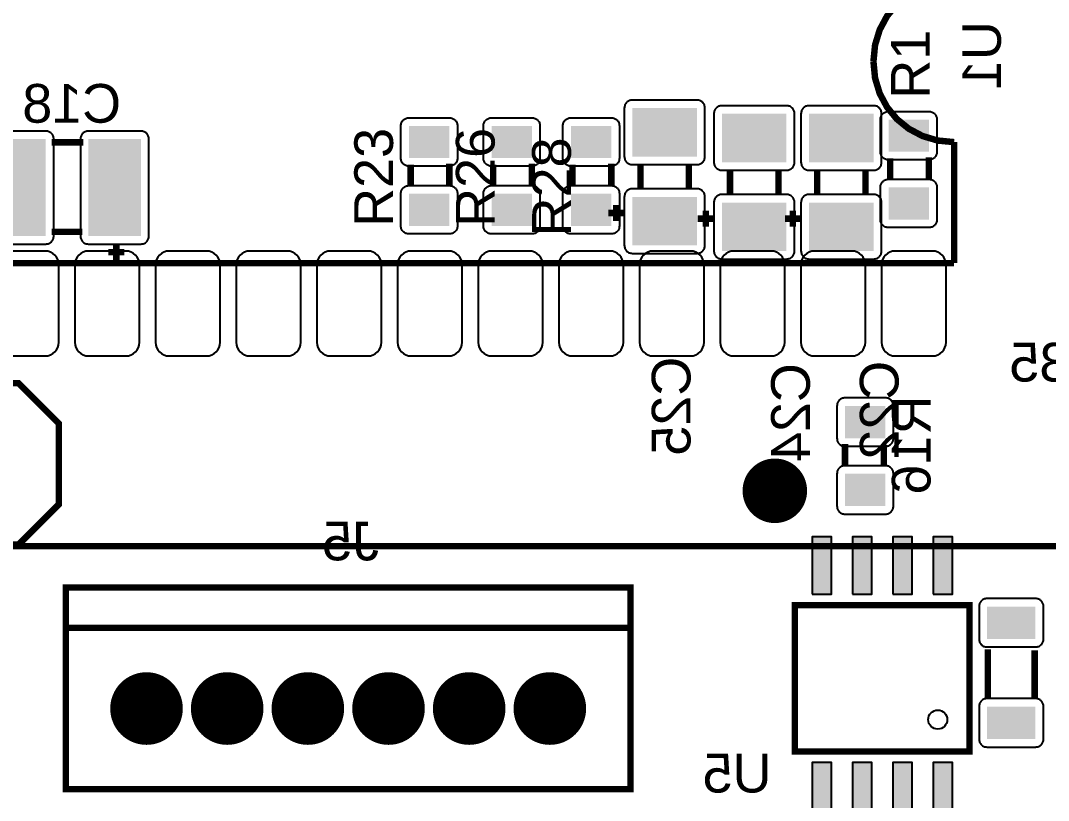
# Model space of a CAD drawing. Header units: inches. Extents: x -1.93 to 1.94, y -2.6 to 2.6.
# Drawn here: x -0.307 to 0.967, y -0.204 to 0.762 of the extents above; entities that cross this region are included whole.
import ezdxf

# ---------------------------------------------------------------- set-up
doc = ezdxf.new("R2010")
doc.units = ezdxf.units.IN
doc.layers.get('0').update_dxf_attribs({"linetype": 'CONTINUOUS'})

# ---------------------------------------------------------------- blocks, each defined once
blk = doc.blocks.new('RPAD')
blk.add_trace([(-0.5, -0.5), (-0.5, 0.5), (0.5, -0.5), (0.5, 0.5)])
blk = doc.blocks.new('EPAD')
at = {"const_width": 0.5}
blk.add_lwpolyline([(-0.25, 0, 1), (0.25, 0, 1)], format="xyb", close=True, dxfattribs=at)

msp = doc.modelspace()

# ---------------------------------------------------------------- linework, layer by layer
for points, const_width in [([(0.750276, 0.711417), (0.752276, 0.731792), (0.758026, 0.750667), (0.76715, 0.767667), (0.779276, 0.782417), (0.794026, 0.794543), (0.811026, 0.803667), (0.829901, 0.809417), (0.850276, 0.811417)], 0.008), ([(0.750276, 0.711417), (0.752276, 0.731792), (0.758026, 0.750667), (0.76715, 0.767667), (0.779276, 0.782417), (0.794026, 0.794543), (0.811026, 0.803667), (0.829901, 0.809417), (0.850276, 0.811417)], 0.008), ([(0.750276, 0.711417), (0.752276, 0.731792), (0.758026, 0.750667), (0.76715, 0.767667), (0.779276, 0.782417), (0.794026, 0.794543), (0.811026, 0.803667), (0.829901, 0.809417), (0.850276, 0.811417)], 0.008), ([(0.750276, 0.711417), (0.752276, 0.690755), (0.758026, 0.671745), (0.76715, 0.654728), (0.779276, 0.640043), (0.794026, 0.628029), (0.811026, 0.619027), (0.829901, 0.613376), (0.850276, 0.611417)], 0.008), ([(0.750276, 0.711417), (0.752276, 0.690755), (0.758026, 0.671745), (0.76715, 0.654728), (0.779276, 0.640043), (0.794026, 0.628029), (0.811026, 0.619027), (0.829901, 0.613376), (0.850276, 0.611417)], 0.008), ([(0.750276, 0.711417), (0.752276, 0.690755), (0.758026, 0.671745), (0.76715, 0.654728), (0.779276, 0.640043), (0.794026, 0.628029), (0.811026, 0.619027), (0.829901, 0.613376), (0.850276, 0.611417)], 0.008), ([(-0.268386, 0.611118), (-0.229386, 0.611118)], 0.008), ([(-0.268386, 0.611118), (-0.229386, 0.611118)], 0.008), ([(-0.268386, 0.611118), (-0.229386, 0.611118)], 0.008), ([(0.850276, 0.461417), (0.850276, 0.611417)], 0.008), ([(0.850276, 0.461417), (0.850276, 0.611417)], 0.008), ([(0.850276, 0.461417), (0.850276, 0.611417)], 0.008), ([(0.176488, 0.556559), (0.176488, 0.583559)], 0.008), ([(0.176488, 0.556559), (0.176488, 0.583559)], 0.008), ([(0.176488, 0.556559), (0.176488, 0.583559)], 0.008), ([(0.224488, 0.556559), (0.224488, 0.584559)], 0.008), ([(0.224488, 0.556559), (0.224488, 0.584559)], 0.008), ([(0.224488, 0.556559), (0.224488, 0.584559)], 0.008), ([(0.27885, 0.556559), (0.27885, 0.583559)], 0.008), ([(0.27885, 0.556559), (0.27885, 0.583559)], 0.008), ([(0.27885, 0.556559), (0.27885, 0.583559)], 0.008), ([(0.32685, 0.556559), (0.32685, 0.584559)], 0.008), ([(0.32685, 0.556559), (0.32685, 0.584559)], 0.008), ([(0.32685, 0.556559), (0.32685, 0.584559)], 0.008), ([(0.377276, 0.556559), (0.377276, 0.583559)], 0.008), ([(0.377276, 0.556559), (0.377276, 0.583559)], 0.008), ([(0.377276, 0.556559), (0.377276, 0.583559)], 0.008), ([(0.425276, 0.556559), (0.425276, 0.584559)], 0.008), ([(0.425276, 0.556559), (0.425276, 0.584559)], 0.008), ([(0.425276, 0.556559), (0.425276, 0.584559)], 0.008), ([(0.461441, 0.583575), (0.461441, 0.553575)], 0.008), ([(0.461441, 0.583575), (0.461441, 0.553575)], 0.008), ([(0.461441, 0.583575), (0.461441, 0.553575)], 0.008), ([(0.521441, 0.583575), (0.521441, 0.553575)], 0.008), ([(0.521441, 0.583575), (0.521441, 0.553575)], 0.008), ([(0.521441, 0.583575), (0.521441, 0.553575)], 0.008), ([(0.770976, 0.564433), (0.770976, 0.591433)], 0.008), ([(0.770976, 0.564433), (0.770976, 0.591433)], 0.008), ([(0.770976, 0.564433), (0.770976, 0.591433)], 0.008), ([(0.818976, 0.564433), (0.818976, 0.592433)], 0.008), ([(0.818976, 0.564433), (0.818976, 0.592433)], 0.008), ([(0.818976, 0.564433), (0.818976, 0.592433)], 0.008), ([(0.572441, 0.576575), (0.572441, 0.546575)], 0.008), ([(0.572441, 0.576575), (0.572441, 0.546575)], 0.008), ([(0.572441, 0.576575), (0.572441, 0.546575)], 0.008), ([(0.632441, 0.576575), (0.632441, 0.546575)], 0.008), ([(0.632441, 0.576575), (0.632441, 0.546575)], 0.008), ([(0.632441, 0.576575), (0.632441, 0.546575)], 0.008), ([(0.680441, 0.576575), (0.680441, 0.546575)], 0.008), ([(0.680441, 0.576575), (0.680441, 0.546575)], 0.008), ([(0.680441, 0.576575), (0.680441, 0.546575)], 0.008), ([(0.740441, 0.576575), (0.740441, 0.546575)], 0.008), ([(0.740441, 0.576575), (0.740441, 0.546575)], 0.008), ([(0.740441, 0.576575), (0.740441, 0.546575)], 0.008), ([(0.431441, 0.533575), (0.431441, 0.513575)], 0.008), ([(0.431441, 0.533575), (0.431441, 0.513575)], 0.008), ([(0.431441, 0.533575), (0.431441, 0.513575)], 0.008), ([(0.421441, 0.523575), (0.441441, 0.523575)], 0.008), ([(0.421441, 0.523575), (0.441441, 0.523575)], 0.008), ([(0.421441, 0.523575), (0.441441, 0.523575)], 0.008), ([(0.542441, 0.526575), (0.542441, 0.506575)], 0.008), ([(0.542441, 0.526575), (0.542441, 0.506575)], 0.008), ([(0.542441, 0.526575), (0.542441, 0.506575)], 0.008), ([(0.650441, 0.526575), (0.650441, 0.506575)], 0.008), ([(0.650441, 0.526575), (0.650441, 0.506575)], 0.008), ([(0.650441, 0.526575), (0.650441, 0.506575)], 0.008), ([(0.532441, 0.516575), (0.552441, 0.516575)], 0.008), ([(0.532441, 0.516575), (0.552441, 0.516575)], 0.008), ([(0.532441, 0.516575), (0.552441, 0.516575)], 0.008), ([(0.640441, 0.516575), (0.660441, 0.516575)], 0.008), ([(0.640441, 0.516575), (0.660441, 0.516575)], 0.008), ([(0.640441, 0.516575), (0.660441, 0.516575)], 0.008), ([(-0.268386, 0.500118), (-0.230386, 0.500118)], 0.008), ([(-0.268386, 0.500118), (-0.230386, 0.500118)], 0.008), ([(-0.268386, 0.500118), (-0.230386, 0.500118)], 0.008), ([(-0.188386, 0.485118), (-0.188386, 0.465118)], 0.008), ([(-0.188386, 0.485118), (-0.188386, 0.465118)], 0.008), ([(-0.188386, 0.485118), (-0.188386, 0.465118)], 0.008), ([(-0.198386, 0.475118), (-0.178386, 0.475118)], 0.008), ([(-0.198386, 0.475118), (-0.178386, 0.475118)], 0.008), ([(-0.198386, 0.475118), (-0.178386, 0.475118)], 0.008), ([(0.850276, 0.461417), (-1.149724, 0.461417)], 0.008), ([(0.850276, 0.461417), (-1.149724, 0.461417)], 0.008), ([(0.850276, 0.461417), (-1.149724, 0.461417)], 0.008), ([(-0.609567, 0.112598), (-0.309567, 0.112598), (-0.259567, 0.162598), (-0.259567, 0.262598), (-0.309567, 0.312598), (-0.609567, 0.312598), (-0.659567, 0.262598), (-0.659567, 0.162598), (-0.609567, 0.112598)], 0.008), ([(-0.609567, 0.112598), (-0.309567, 0.112598), (-0.259567, 0.162598), (-0.259567, 0.262598), (-0.309567, 0.312598), (-0.609567, 0.312598), (-0.659567, 0.262598), (-0.659567, 0.162598), (-0.609567, 0.112598)], 0.008), ([(-0.609567, 0.112598), (-0.309567, 0.112598), (-0.259567, 0.162598), (-0.259567, 0.262598), (-0.309567, 0.312598), (-0.609567, 0.312598), (-0.659567, 0.262598), (-0.659567, 0.162598), (-0.609567, 0.112598)], 0.008), ([(0.715039, 0.209441), (0.715039, 0.237441)], 0.008), ([(0.715039, 0.209441), (0.715039, 0.237441)], 0.008), ([(0.715039, 0.209441), (0.715039, 0.237441)], 0.008), ([(0.763039, 0.209441), (0.763039, 0.236441)], 0.008), ([(0.763039, 0.209441), (0.763039, 0.236441)], 0.008), ([(0.763039, 0.209441), (0.763039, 0.236441)], 0.008), ([(-1.576142, 0.110794), (1.573465, 0.110794)], 0.008), ([(-1.576142, 0.110794), (1.573465, 0.110794)], 0.008), ([(-1.576142, 0.110794), (1.573465, 0.110794)], 0.008), ([(-0.250906, -0.190551), (0.449094, -0.190551), (0.449094, 0.059449), (-0.250906, 0.059449), (-0.250906, -0.190551)], 0.008), ([(-0.250906, -0.190551), (0.449094, -0.190551), (0.449094, 0.059449), (-0.250906, 0.059449), (-0.250906, -0.190551)], 0.008), ([(-0.250906, -0.190551), (0.449094, -0.190551), (0.449094, 0.059449), (-0.250906, 0.059449), (-0.250906, -0.190551)], 0.008), ([(0.652835, -0.143701), (0.652835, 0.037402), (0.86937, 0.037402), (0.86937, -0.143701), (0.652835, -0.143701)], 0.007874), ([(0.652835, -0.143701), (0.652835, 0.037402), (0.86937, 0.037402), (0.86937, -0.143701), (0.652835, -0.143701)], 0.007874), ([(0.652835, -0.143701), (0.652835, 0.037402), (0.86937, 0.037402), (0.86937, -0.143701), (0.652835, -0.143701)], 0.007874), ([(0.449094, 0.009449), (-0.250906, 0.009449)], 0.008), ([(0.449094, 0.009449), (-0.250906, 0.009449)], 0.008), ([(0.449094, 0.009449), (-0.250906, 0.009449)], 0.008), ([(0.892142, -0.017252), (0.892142, -0.077252)], 0.008), ([(0.892142, -0.017252), (0.892142, -0.077252)], 0.008), ([(0.892142, -0.017252), (0.892142, -0.077252)], 0.008), ([(0.950142, -0.018252), (0.950142, -0.077252)], 0.008), ([(0.950142, -0.018252), (0.950142, -0.077252)], 0.008), ([(0.950142, -0.018252), (0.950142, -0.077252)], 0.008)]:
    msp.add_lwpolyline(points, dxfattribs=dict(const_width=const_width))
for points in [[(0.441441, 0.653575), (0.441441, 0.593575), (0.441491, 0.592535), (0.44164, 0.59153), (0.441882, 0.590563), (0.442213, 0.589639), (0.442627, 0.588763), (0.443122, 0.587939), (0.443691, 0.587171), (0.444331, 0.586465), (0.445038, 0.585825), (0.445805, 0.585256), (0.446629, 0.584761), (0.447506, 0.584346), (0.44843, 0.584016), (0.449396, 0.583774), (0.450402, 0.583625), (0.451441, 0.583575), (0.531441, 0.583575), (0.53248, 0.583625), (0.533485, 0.583774), (0.534452, 0.584016), (0.535376, 0.584346), (0.536253, 0.584761), (0.537077, 0.585256), (0.537844, 0.585825), (0.53855, 0.586465), (0.539191, 0.587171), (0.53976, 0.587939), (0.540255, 0.588763), (0.540669, 0.589639), (0.541, 0.590563), (0.541242, 0.59153), (0.541391, 0.592535), (0.541441, 0.593575), (0.541441, 0.653575), (0.541391, 0.654614), (0.541242, 0.655619), (0.541, 0.656586), (0.540669, 0.65751), (0.540255, 0.658387), (0.53976, 0.659211), (0.539191, 0.659978), (0.53855, 0.660684), (0.537844, 0.661324), (0.537077, 0.661894), (0.536253, 0.662388), (0.535376, 0.662803), (0.534452, 0.663134), (0.533485, 0.663376), (0.53248, 0.663524), (0.531441, 0.663575), (0.451441, 0.663575), (0.450402, 0.663524), (0.449396, 0.663376), (0.44843, 0.663134), (0.447506, 0.662803), (0.446629, 0.662388), (0.445805, 0.661894), (0.445038, 0.661324), (0.444331, 0.660684), (0.443691, 0.659978), (0.443122, 0.659211), (0.442627, 0.658387), (0.442213, 0.65751), (0.441882, 0.656586), (0.44164, 0.655619), (0.441491, 0.654614), (0.441441, 0.653575)], [(0.552441, 0.646575), (0.552441, 0.586575), (0.552491, 0.585535), (0.55264, 0.58453), (0.552882, 0.583563), (0.553213, 0.582639), (0.553627, 0.581763), (0.554122, 0.580939), (0.554691, 0.580171), (0.555331, 0.579465), (0.556038, 0.578825), (0.556805, 0.578256), (0.557629, 0.577761), (0.558506, 0.577346), (0.55943, 0.577016), (0.560396, 0.576774), (0.561402, 0.576625), (0.562441, 0.576575), (0.642441, 0.576575), (0.64348, 0.576625), (0.644485, 0.576774), (0.645452, 0.577016), (0.646376, 0.577346), (0.647253, 0.577761), (0.648077, 0.578256), (0.648844, 0.578825), (0.64955, 0.579465), (0.650191, 0.580171), (0.65076, 0.580939), (0.651255, 0.581763), (0.651669, 0.582639), (0.652, 0.583563), (0.652242, 0.58453), (0.652391, 0.585535), (0.652441, 0.586575), (0.652441, 0.646575), (0.652391, 0.647614), (0.652242, 0.648619), (0.652, 0.649586), (0.651669, 0.65051), (0.651255, 0.651387), (0.65076, 0.652211), (0.650191, 0.652978), (0.64955, 0.653684), (0.648844, 0.654324), (0.648077, 0.654894), (0.647253, 0.655388), (0.646376, 0.655803), (0.645452, 0.656134), (0.644485, 0.656376), (0.64348, 0.656524), (0.642441, 0.656575), (0.562441, 0.656575), (0.561402, 0.656524), (0.560396, 0.656376), (0.55943, 0.656134), (0.558506, 0.655803), (0.557629, 0.655388), (0.556805, 0.654894), (0.556038, 0.654324), (0.555331, 0.653684), (0.554691, 0.652978), (0.554122, 0.652211), (0.553627, 0.651387), (0.553213, 0.65051), (0.552882, 0.649586), (0.55264, 0.648619), (0.552491, 0.647614), (0.552441, 0.646575)], [(0.660441, 0.646575), (0.660441, 0.586575), (0.660491, 0.585535), (0.66064, 0.58453), (0.660882, 0.583563), (0.661213, 0.582639), (0.661627, 0.581763), (0.662122, 0.580939), (0.662691, 0.580171), (0.663331, 0.579465), (0.664038, 0.578825), (0.664805, 0.578256), (0.665629, 0.577761), (0.666506, 0.577346), (0.66743, 0.577016), (0.668396, 0.576774), (0.669402, 0.576625), (0.670441, 0.576575), (0.750441, 0.576575), (0.75148, 0.576625), (0.752485, 0.576774), (0.753452, 0.577016), (0.754376, 0.577346), (0.755253, 0.577761), (0.756077, 0.578256), (0.756844, 0.578825), (0.75755, 0.579465), (0.758191, 0.580171), (0.75876, 0.580939), (0.759255, 0.581763), (0.759669, 0.582639), (0.76, 0.583563), (0.760242, 0.58453), (0.760391, 0.585535), (0.760441, 0.586575), (0.760441, 0.646575), (0.760391, 0.647614), (0.760242, 0.648619), (0.76, 0.649586), (0.759669, 0.65051), (0.759255, 0.651387), (0.75876, 0.652211), (0.758191, 0.652978), (0.75755, 0.653684), (0.756844, 0.654324), (0.756077, 0.654894), (0.755253, 0.655388), (0.754376, 0.655803), (0.753452, 0.656134), (0.752485, 0.656376), (0.75148, 0.656524), (0.750441, 0.656575), (0.670441, 0.656575), (0.669402, 0.656524), (0.668396, 0.656376), (0.66743, 0.656134), (0.666506, 0.655803), (0.665629, 0.655388), (0.664805, 0.654894), (0.664038, 0.654324), (0.663331, 0.653684), (0.662691, 0.652978), (0.662122, 0.652211), (0.661627, 0.651387), (0.661213, 0.65051), (0.660882, 0.649586), (0.66064, 0.648619), (0.660491, 0.647614), (0.660441, 0.646575)], [(0.164488, 0.591559), (0.164488, 0.631559), (0.164539, 0.632598), (0.164687, 0.633604), (0.164929, 0.63457), (0.16526, 0.635494), (0.165674, 0.636371), (0.166169, 0.637195), (0.166739, 0.637963), (0.167379, 0.638669), (0.168085, 0.639309), (0.168852, 0.639878), (0.169676, 0.640372), (0.170553, 0.640787), (0.171477, 0.641118), (0.172444, 0.64136), (0.173449, 0.641509), (0.174488, 0.641559), (0.224488, 0.641559), (0.225528, 0.641509), (0.226533, 0.64136), (0.2275, 0.641118), (0.228424, 0.640787), (0.2293, 0.640372), (0.230124, 0.639878), (0.230891, 0.639309), (0.231598, 0.638669), (0.232238, 0.637963), (0.232807, 0.637195), (0.233302, 0.636371), (0.233717, 0.635494), (0.234047, 0.63457), (0.234289, 0.633604), (0.234438, 0.632598), (0.234488, 0.631559), (0.234488, 0.591559), (0.234438, 0.59052), (0.234289, 0.589515), (0.234047, 0.588548), (0.233717, 0.587624), (0.233302, 0.586747), (0.232807, 0.585923), (0.232238, 0.585156), (0.231598, 0.58445), (0.230891, 0.583809), (0.230124, 0.58324), (0.2293, 0.582746), (0.228424, 0.582331), (0.2275, 0.582), (0.226533, 0.581758), (0.225528, 0.581609), (0.224488, 0.581559), (0.174488, 0.581559), (0.173449, 0.581609), (0.172444, 0.581758), (0.171477, 0.582), (0.170553, 0.582331), (0.169676, 0.582746), (0.168852, 0.58324), (0.168085, 0.583809), (0.167379, 0.58445), (0.166739, 0.585156), (0.166169, 0.585923), (0.165674, 0.586747), (0.16526, 0.587624), (0.164929, 0.588548), (0.164687, 0.589515), (0.164539, 0.59052), (0.164488, 0.591559)], [(0.26685, 0.591559), (0.26685, 0.631559), (0.266901, 0.632598), (0.267049, 0.633604), (0.267291, 0.63457), (0.267622, 0.635494), (0.268037, 0.636371), (0.268531, 0.637195), (0.269101, 0.637963), (0.269741, 0.638669), (0.270447, 0.639309), (0.271215, 0.639878), (0.272039, 0.640372), (0.272915, 0.640787), (0.273839, 0.641118), (0.274806, 0.64136), (0.275811, 0.641509), (0.27685, 0.641559), (0.32685, 0.641559), (0.32789, 0.641509), (0.328895, 0.64136), (0.329862, 0.641118), (0.330786, 0.640787), (0.331662, 0.640372), (0.332486, 0.639878), (0.333254, 0.639309), (0.33396, 0.638669), (0.3346, 0.637963), (0.335169, 0.637195), (0.335664, 0.636371), (0.336079, 0.635494), (0.336409, 0.63457), (0.336652, 0.633604), (0.3368, 0.632598), (0.33685, 0.631559), (0.33685, 0.591559), (0.3368, 0.59052), (0.336652, 0.589515), (0.336409, 0.588548), (0.336079, 0.587624), (0.335664, 0.586747), (0.335169, 0.585923), (0.3346, 0.585156), (0.33396, 0.58445), (0.333254, 0.583809), (0.332486, 0.58324), (0.331662, 0.582746), (0.330786, 0.582331), (0.329862, 0.582), (0.328895, 0.581758), (0.32789, 0.581609), (0.32685, 0.581559), (0.27685, 0.581559), (0.275811, 0.581609), (0.274806, 0.581758), (0.273839, 0.582), (0.272915, 0.582331), (0.272039, 0.582746), (0.271215, 0.58324), (0.270447, 0.583809), (0.269741, 0.58445), (0.269101, 0.585156), (0.268531, 0.585923), (0.268037, 0.586747), (0.267622, 0.587624), (0.267291, 0.588548), (0.267049, 0.589515), (0.266901, 0.59052), (0.26685, 0.591559)], [(0.365276, 0.591559), (0.365276, 0.631559), (0.365326, 0.632598), (0.365474, 0.633604), (0.365717, 0.63457), (0.366047, 0.635494), (0.366462, 0.636371), (0.366957, 0.637195), (0.367526, 0.637963), (0.368166, 0.638669), (0.368872, 0.639309), (0.36964, 0.639878), (0.370464, 0.640372), (0.37134, 0.640787), (0.372264, 0.641118), (0.373231, 0.64136), (0.374236, 0.641509), (0.375276, 0.641559), (0.425276, 0.641559), (0.426315, 0.641509), (0.42732, 0.64136), (0.428287, 0.641118), (0.429211, 0.640787), (0.430087, 0.640372), (0.430911, 0.639878), (0.431679, 0.639309), (0.432385, 0.638669), (0.433025, 0.637963), (0.433594, 0.637195), (0.434089, 0.636371), (0.434504, 0.635494), (0.434835, 0.63457), (0.435077, 0.633604), (0.435225, 0.632598), (0.435276, 0.631559), (0.435276, 0.591559), (0.435225, 0.59052), (0.435077, 0.589515), (0.434835, 0.588548), (0.434504, 0.587624), (0.434089, 0.586747), (0.433594, 0.585923), (0.433025, 0.585156), (0.432385, 0.58445), (0.431679, 0.583809), (0.430911, 0.58324), (0.430087, 0.582746), (0.429211, 0.582331), (0.428287, 0.582), (0.42732, 0.581758), (0.426315, 0.581609), (0.425276, 0.581559), (0.375276, 0.581559), (0.374236, 0.581609), (0.373231, 0.581758), (0.372264, 0.582), (0.37134, 0.582331), (0.370464, 0.582746), (0.36964, 0.58324), (0.368872, 0.583809), (0.368166, 0.58445), (0.367526, 0.585156), (0.366957, 0.585923), (0.366462, 0.586747), (0.366047, 0.587624), (0.365717, 0.588548), (0.365474, 0.589515), (0.365326, 0.59052), (0.365276, 0.591559)], [(0.758976, 0.599433), (0.758976, 0.639433), (0.759027, 0.640472), (0.759175, 0.641478), (0.759417, 0.642444), (0.759748, 0.643369), (0.760163, 0.644245), (0.760657, 0.645069), (0.761227, 0.645837), (0.761867, 0.646543), (0.762573, 0.647183), (0.763341, 0.647752), (0.764165, 0.648246), (0.765041, 0.648661), (0.765965, 0.648992), (0.766932, 0.649234), (0.767937, 0.649383), (0.768976, 0.649433), (0.818976, 0.649433), (0.820016, 0.649383), (0.821021, 0.649234), (0.821988, 0.648992), (0.822912, 0.648661), (0.823788, 0.648246), (0.824612, 0.647752), (0.82538, 0.647183), (0.826086, 0.646543), (0.826726, 0.645837), (0.827295, 0.645069), (0.82779, 0.644245), (0.828205, 0.643369), (0.828535, 0.642444), (0.828778, 0.641478), (0.828926, 0.640472), (0.828976, 0.639433), (0.828976, 0.599433), (0.828926, 0.598394), (0.828778, 0.597389), (0.828535, 0.596422), (0.828205, 0.595498), (0.82779, 0.594621), (0.827295, 0.593797), (0.826726, 0.59303), (0.826086, 0.592324), (0.82538, 0.591683), (0.824612, 0.591114), (0.823788, 0.59062), (0.822912, 0.590205), (0.821988, 0.589874), (0.821021, 0.589632), (0.820016, 0.589483), (0.818976, 0.589433), (0.768976, 0.589433), (0.767937, 0.589483), (0.766932, 0.589632), (0.765965, 0.589874), (0.765041, 0.590205), (0.764165, 0.59062), (0.763341, 0.591114), (0.762573, 0.591683), (0.761867, 0.592324), (0.761227, 0.59303), (0.760657, 0.593797), (0.760163, 0.594621), (0.759748, 0.595498), (0.759417, 0.596422), (0.759175, 0.597389), (0.759027, 0.598394), (0.758976, 0.599433)], [(-0.222886, 0.485118), (-0.157886, 0.485118), (-0.156846, 0.485169), (-0.155841, 0.485317), (-0.154874, 0.485559), (-0.15395, 0.48589), (-0.153074, 0.486304), (-0.15225, 0.486799), (-0.151482, 0.487369), (-0.150776, 0.488009), (-0.150136, 0.488715), (-0.149567, 0.489482), (-0.149072, 0.490306), (-0.148657, 0.491183), (-0.148327, 0.492107), (-0.148085, 0.493074), (-0.147936, 0.494079), (-0.147886, 0.495118), (-0.147886, 0.615118), (-0.147936, 0.616157), (-0.148085, 0.617163), (-0.148327, 0.61813), (-0.148657, 0.619054), (-0.149072, 0.61993), (-0.149567, 0.620754), (-0.150136, 0.621521), (-0.150776, 0.622228), (-0.151482, 0.622868), (-0.15225, 0.623437), (-0.153074, 0.623932), (-0.15395, 0.624346), (-0.154874, 0.624677), (-0.155841, 0.624919), (-0.156846, 0.625068), (-0.157886, 0.625118), (-0.222886, 0.625118), (-0.223925, 0.625068), (-0.22493, 0.624919), (-0.225897, 0.624677), (-0.226821, 0.624346), (-0.227698, 0.623932), (-0.228522, 0.623437), (-0.229289, 0.622868), (-0.229995, 0.622228), (-0.230635, 0.621521), (-0.231205, 0.620754), (-0.231699, 0.61993), (-0.232114, 0.619054), (-0.232445, 0.61813), (-0.232687, 0.617163), (-0.232835, 0.616157), (-0.232886, 0.615118), (-0.232886, 0.495118), (-0.232835, 0.494079), (-0.232687, 0.493074), (-0.232445, 0.492107), (-0.232114, 0.491183), (-0.231699, 0.490306), (-0.231205, 0.489482), (-0.230635, 0.488715), (-0.229995, 0.488009), (-0.229289, 0.487369), (-0.228522, 0.486799), (-0.227698, 0.486304), (-0.226821, 0.48589), (-0.225897, 0.485559), (-0.22493, 0.485317), (-0.223925, 0.485169), (-0.222886, 0.485118)], [(0.758976, 0.515433), (0.758976, 0.555433), (0.759027, 0.556472), (0.759175, 0.557478), (0.759417, 0.558444), (0.759748, 0.559369), (0.760163, 0.560245), (0.760657, 0.561069), (0.761227, 0.561837), (0.761867, 0.562543), (0.762573, 0.563183), (0.763341, 0.563752), (0.764165, 0.564246), (0.765041, 0.564661), (0.765965, 0.564992), (0.766932, 0.565234), (0.767937, 0.565383), (0.768976, 0.565433), (0.818976, 0.565433), (0.820016, 0.565383), (0.821021, 0.565234), (0.821988, 0.564992), (0.822912, 0.564661), (0.823788, 0.564246), (0.824612, 0.563752), (0.82538, 0.563183), (0.826086, 0.562543), (0.826726, 0.561837), (0.827295, 0.561069), (0.82779, 0.560245), (0.828205, 0.559369), (0.828535, 0.558444), (0.828778, 0.557478), (0.828926, 0.556472), (0.828976, 0.555433), (0.828976, 0.515433), (0.828926, 0.514394), (0.828778, 0.513389), (0.828535, 0.512422), (0.828205, 0.511498), (0.82779, 0.510621), (0.827295, 0.509797), (0.826726, 0.50903), (0.826086, 0.508324), (0.82538, 0.507683), (0.824612, 0.507114), (0.823788, 0.50662), (0.822912, 0.506205), (0.821988, 0.505874), (0.821021, 0.505632), (0.820016, 0.505483), (0.818976, 0.505433), (0.768976, 0.505433), (0.767937, 0.505483), (0.766932, 0.505632), (0.765965, 0.505874), (0.765041, 0.506205), (0.764165, 0.50662), (0.763341, 0.507114), (0.762573, 0.507683), (0.761867, 0.508324), (0.761227, 0.50903), (0.760657, 0.509797), (0.760163, 0.510621), (0.759748, 0.511498), (0.759417, 0.512422), (0.759175, 0.513389), (0.759027, 0.514394), (0.758976, 0.515433)], [(0.164488, 0.507559), (0.164488, 0.547559), (0.164539, 0.548598), (0.164687, 0.549604), (0.164929, 0.55057), (0.16526, 0.551494), (0.165674, 0.552371), (0.166169, 0.553195), (0.166739, 0.553963), (0.167379, 0.554669), (0.168085, 0.555309), (0.168852, 0.555878), (0.169676, 0.556372), (0.170553, 0.556787), (0.171477, 0.557118), (0.172444, 0.55736), (0.173449, 0.557509), (0.174488, 0.557559), (0.224488, 0.557559), (0.225528, 0.557509), (0.226533, 0.55736), (0.2275, 0.557118), (0.228424, 0.556787), (0.2293, 0.556372), (0.230124, 0.555878), (0.230891, 0.555309), (0.231598, 0.554669), (0.232238, 0.553963), (0.232807, 0.553195), (0.233302, 0.552371), (0.233717, 0.551494), (0.234047, 0.55057), (0.234289, 0.549604), (0.234438, 0.548598), (0.234488, 0.547559), (0.234488, 0.507559), (0.234438, 0.50652), (0.234289, 0.505515), (0.234047, 0.504548), (0.233717, 0.503624), (0.233302, 0.502747), (0.232807, 0.501923), (0.232238, 0.501156), (0.231598, 0.50045), (0.230891, 0.499809), (0.230124, 0.49924), (0.2293, 0.498746), (0.228424, 0.498331), (0.2275, 0.498), (0.226533, 0.497758), (0.225528, 0.497609), (0.224488, 0.497559), (0.174488, 0.497559), (0.173449, 0.497609), (0.172444, 0.497758), (0.171477, 0.498), (0.170553, 0.498331), (0.169676, 0.498746), (0.168852, 0.49924), (0.168085, 0.499809), (0.167379, 0.50045), (0.166739, 0.501156), (0.166169, 0.501923), (0.165674, 0.502747), (0.16526, 0.503624), (0.164929, 0.504548), (0.164687, 0.505515), (0.164539, 0.50652), (0.164488, 0.507559)], [(0.26685, 0.507559), (0.26685, 0.547559), (0.266901, 0.548598), (0.267049, 0.549604), (0.267291, 0.55057), (0.267622, 0.551494), (0.268037, 0.552371), (0.268531, 0.553195), (0.269101, 0.553963), (0.269741, 0.554669), (0.270447, 0.555309), (0.271215, 0.555878), (0.272039, 0.556372), (0.272915, 0.556787), (0.273839, 0.557118), (0.274806, 0.55736), (0.275811, 0.557509), (0.27685, 0.557559), (0.32685, 0.557559), (0.32789, 0.557509), (0.328895, 0.55736), (0.329862, 0.557118), (0.330786, 0.556787), (0.331662, 0.556372), (0.332486, 0.555878), (0.333254, 0.555309), (0.33396, 0.554669), (0.3346, 0.553963), (0.335169, 0.553195), (0.335664, 0.552371), (0.336079, 0.551494), (0.336409, 0.55057), (0.336652, 0.549604), (0.3368, 0.548598), (0.33685, 0.547559), (0.33685, 0.507559), (0.3368, 0.50652), (0.336652, 0.505515), (0.336409, 0.504548), (0.336079, 0.503624), (0.335664, 0.502747), (0.335169, 0.501923), (0.3346, 0.501156), (0.33396, 0.50045), (0.333254, 0.499809), (0.332486, 0.49924), (0.331662, 0.498746), (0.330786, 0.498331), (0.329862, 0.498), (0.328895, 0.497758), (0.32789, 0.497609), (0.32685, 0.497559), (0.27685, 0.497559), (0.275811, 0.497609), (0.274806, 0.497758), (0.273839, 0.498), (0.272915, 0.498331), (0.272039, 0.498746), (0.271215, 0.49924), (0.270447, 0.499809), (0.269741, 0.50045), (0.269101, 0.501156), (0.268531, 0.501923), (0.268037, 0.502747), (0.267622, 0.503624), (0.267291, 0.504548), (0.267049, 0.505515), (0.266901, 0.50652), (0.26685, 0.507559)], [(0.365276, 0.507559), (0.365276, 0.547559), (0.365326, 0.548598), (0.365474, 0.549604), (0.365717, 0.55057), (0.366047, 0.551494), (0.366462, 0.552371), (0.366957, 0.553195), (0.367526, 0.553963), (0.368166, 0.554669), (0.368872, 0.555309), (0.36964, 0.555878), (0.370464, 0.556372), (0.37134, 0.556787), (0.372264, 0.557118), (0.373231, 0.55736), (0.374236, 0.557509), (0.375276, 0.557559), (0.425276, 0.557559), (0.426315, 0.557509), (0.42732, 0.55736), (0.428287, 0.557118), (0.429211, 0.556787), (0.430087, 0.556372), (0.430911, 0.555878), (0.431679, 0.555309), (0.432385, 0.554669), (0.433025, 0.553963), (0.433594, 0.553195), (0.434089, 0.552371), (0.434504, 0.551494), (0.434835, 0.55057), (0.435077, 0.549604), (0.435225, 0.548598), (0.435276, 0.547559), (0.435276, 0.507559), (0.435225, 0.50652), (0.435077, 0.505515), (0.434835, 0.504548), (0.434504, 0.503624), (0.434089, 0.502747), (0.433594, 0.501923), (0.433025, 0.501156), (0.432385, 0.50045), (0.431679, 0.499809), (0.430911, 0.49924), (0.430087, 0.498746), (0.429211, 0.498331), (0.428287, 0.498), (0.42732, 0.497758), (0.426315, 0.497609), (0.425276, 0.497559), (0.375276, 0.497559), (0.374236, 0.497609), (0.373231, 0.497758), (0.372264, 0.498), (0.37134, 0.498331), (0.370464, 0.498746), (0.36964, 0.49924), (0.368872, 0.499809), (0.368166, 0.50045), (0.367526, 0.501156), (0.366957, 0.501923), (0.366462, 0.502747), (0.366047, 0.503624), (0.365717, 0.504548), (0.365474, 0.505515), (0.365326, 0.50652), (0.365276, 0.507559)], [(0.441441, 0.543575), (0.441441, 0.483575), (0.441491, 0.482535), (0.44164, 0.48153), (0.441882, 0.480563), (0.442213, 0.479639), (0.442627, 0.478763), (0.443122, 0.477939), (0.443691, 0.477171), (0.444331, 0.476465), (0.445038, 0.475825), (0.445805, 0.475256), (0.446629, 0.474761), (0.447506, 0.474346), (0.44843, 0.474016), (0.449396, 0.473774), (0.450402, 0.473625), (0.451441, 0.473575), (0.531441, 0.473575), (0.53248, 0.473625), (0.533485, 0.473774), (0.534452, 0.474016), (0.535376, 0.474346), (0.536253, 0.474761), (0.537077, 0.475256), (0.537844, 0.475825), (0.53855, 0.476465), (0.539191, 0.477171), (0.53976, 0.477939), (0.540255, 0.478763), (0.540669, 0.479639), (0.541, 0.480563), (0.541242, 0.48153), (0.541391, 0.482535), (0.541441, 0.483575), (0.541441, 0.543575), (0.541391, 0.544614), (0.541242, 0.545619), (0.541, 0.546586), (0.540669, 0.54751), (0.540255, 0.548387), (0.53976, 0.549211), (0.539191, 0.549978), (0.53855, 0.550684), (0.537844, 0.551324), (0.537077, 0.551894), (0.536253, 0.552388), (0.535376, 0.552803), (0.534452, 0.553134), (0.533485, 0.553376), (0.53248, 0.553524), (0.531441, 0.553575), (0.451441, 0.553575), (0.450402, 0.553524), (0.449396, 0.553376), (0.44843, 0.553134), (0.447506, 0.552803), (0.446629, 0.552388), (0.445805, 0.551894), (0.445038, 0.551324), (0.444331, 0.550684), (0.443691, 0.549978), (0.443122, 0.549211), (0.442627, 0.548387), (0.442213, 0.54751), (0.441882, 0.546586), (0.44164, 0.545619), (0.441491, 0.544614), (0.441441, 0.543575)], [(0.552441, 0.536575), (0.552441, 0.476575), (0.552491, 0.475535), (0.55264, 0.47453), (0.552882, 0.473563), (0.553213, 0.472639), (0.553627, 0.471763), (0.554122, 0.470939), (0.554691, 0.470171), (0.555331, 0.469465), (0.556038, 0.468825), (0.556805, 0.468256), (0.557629, 0.467761), (0.558506, 0.467346), (0.55943, 0.467016), (0.560396, 0.466774), (0.561402, 0.466625), (0.562441, 0.466575), (0.642441, 0.466575), (0.64348, 0.466625), (0.644485, 0.466774), (0.645452, 0.467016), (0.646376, 0.467346), (0.647253, 0.467761), (0.648077, 0.468256), (0.648844, 0.468825), (0.64955, 0.469465), (0.650191, 0.470171), (0.65076, 0.470939), (0.651255, 0.471763), (0.651669, 0.472639), (0.652, 0.473563), (0.652242, 0.47453), (0.652391, 0.475535), (0.652441, 0.476575), (0.652441, 0.536575), (0.652391, 0.537614), (0.652242, 0.538619), (0.652, 0.539586), (0.651669, 0.54051), (0.651255, 0.541387), (0.65076, 0.542211), (0.650191, 0.542978), (0.64955, 0.543684), (0.648844, 0.544324), (0.648077, 0.544894), (0.647253, 0.545388), (0.646376, 0.545803), (0.645452, 0.546134), (0.644485, 0.546376), (0.64348, 0.546524), (0.642441, 0.546575), (0.562441, 0.546575), (0.561402, 0.546524), (0.560396, 0.546376), (0.55943, 0.546134), (0.558506, 0.545803), (0.557629, 0.545388), (0.556805, 0.544894), (0.556038, 0.544324), (0.555331, 0.543684), (0.554691, 0.542978), (0.554122, 0.542211), (0.553627, 0.541387), (0.553213, 0.54051), (0.552882, 0.539586), (0.55264, 0.538619), (0.552491, 0.537614), (0.552441, 0.536575)], [(0.660441, 0.536575), (0.660441, 0.476575), (0.660491, 0.475535), (0.66064, 0.47453), (0.660882, 0.473563), (0.661213, 0.472639), (0.661627, 0.471763), (0.662122, 0.470939), (0.662691, 0.470171), (0.663331, 0.469465), (0.664038, 0.468825), (0.664805, 0.468256), (0.665629, 0.467761), (0.666506, 0.467346), (0.66743, 0.467016), (0.668396, 0.466774), (0.669402, 0.466625), (0.670441, 0.466575), (0.750441, 0.466575), (0.75148, 0.466625), (0.752485, 0.466774), (0.753452, 0.467016), (0.754376, 0.467346), (0.755253, 0.467761), (0.756077, 0.468256), (0.756844, 0.468825), (0.75755, 0.469465), (0.758191, 0.470171), (0.75876, 0.470939), (0.759255, 0.471763), (0.759669, 0.472639), (0.76, 0.473563), (0.760242, 0.47453), (0.760391, 0.475535), (0.760441, 0.476575), (0.760441, 0.536575), (0.760391, 0.537614), (0.760242, 0.538619), (0.76, 0.539586), (0.759669, 0.54051), (0.759255, 0.541387), (0.75876, 0.542211), (0.758191, 0.542978), (0.75755, 0.543684), (0.756844, 0.544324), (0.756077, 0.544894), (0.755253, 0.545388), (0.754376, 0.545803), (0.753452, 0.546134), (0.752485, 0.546376), (0.75148, 0.546524), (0.750441, 0.546575), (0.670441, 0.546575), (0.669402, 0.546524), (0.668396, 0.546376), (0.66743, 0.546134), (0.666506, 0.545803), (0.665629, 0.545388), (0.664805, 0.544894), (0.664038, 0.544324), (0.663331, 0.543684), (0.662691, 0.542978), (0.662122, 0.542211), (0.661627, 0.541387), (0.661213, 0.54051), (0.660882, 0.539586), (0.66064, 0.538619), (0.660491, 0.537614), (0.660441, 0.536575)], [(-0.176724, 0.476417), (-0.222724, 0.476417), (-0.2262, 0.476079), (-0.229415, 0.475106), (-0.232306, 0.47356), (-0.23481, 0.471503), (-0.236867, 0.468998), (-0.238413, 0.466107), (-0.239386, 0.462893), (-0.239724, 0.459417), (-0.239724, 0.363417), (-0.239386, 0.359941), (-0.238413, 0.356727), (-0.236867, 0.353836), (-0.23481, 0.351331), (-0.232306, 0.349275), (-0.229415, 0.347729), (-0.2262, 0.346756), (-0.222724, 0.346417), (-0.176724, 0.346417), (-0.173248, 0.346756), (-0.170034, 0.347729), (-0.167143, 0.349275), (-0.164639, 0.351331), (-0.162582, 0.353836), (-0.161036, 0.356727), (-0.160063, 0.359941), (-0.159724, 0.363417), (-0.159724, 0.459417), (-0.160063, 0.462893), (-0.161036, 0.466107), (-0.162582, 0.468998), (-0.164639, 0.471503), (-0.167143, 0.47356), (-0.170034, 0.475106), (-0.173248, 0.476079), (-0.176724, 0.476417)], [(-0.076724, 0.476417), (-0.122724, 0.476417), (-0.1262, 0.476079), (-0.129415, 0.475106), (-0.132306, 0.47356), (-0.13481, 0.471503), (-0.136867, 0.468998), (-0.138413, 0.466107), (-0.139386, 0.462893), (-0.139724, 0.459417), (-0.139724, 0.363417), (-0.139386, 0.359941), (-0.138413, 0.356727), (-0.136867, 0.353836), (-0.13481, 0.351331), (-0.132306, 0.349275), (-0.129415, 0.347729), (-0.1262, 0.346756), (-0.122724, 0.346417), (-0.076724, 0.346417), (-0.073248, 0.346756), (-0.070034, 0.347729), (-0.067143, 0.349275), (-0.064639, 0.351331), (-0.062582, 0.353836), (-0.061036, 0.356727), (-0.060063, 0.359941), (-0.059724, 0.363417), (-0.059724, 0.459417), (-0.060063, 0.462893), (-0.061036, 0.466107), (-0.062582, 0.468998), (-0.064639, 0.471503), (-0.067143, 0.47356), (-0.070034, 0.475106), (-0.073248, 0.476079), (-0.076724, 0.476417)], [(0.023276, 0.476417), (-0.022724, 0.476417), (-0.0262, 0.476079), (-0.029415, 0.475106), (-0.032306, 0.47356), (-0.03481, 0.471503), (-0.036867, 0.468998), (-0.038413, 0.466107), (-0.039386, 0.462893), (-0.039724, 0.459417), (-0.039724, 0.363417), (-0.039386, 0.359941), (-0.038413, 0.356727), (-0.036867, 0.353836), (-0.03481, 0.351331), (-0.032306, 0.349275), (-0.029415, 0.347729), (-0.0262, 0.346756), (-0.022724, 0.346417), (0.023276, 0.346417), (0.026752, 0.346756), (0.029966, 0.347729), (0.032857, 0.349275), (0.035361, 0.351331), (0.037418, 0.353836), (0.038964, 0.356727), (0.039937, 0.359941), (0.040276, 0.363417), (0.040276, 0.459417), (0.039937, 0.462893), (0.038964, 0.466107), (0.037418, 0.468998), (0.035361, 0.471503), (0.032857, 0.47356), (0.029966, 0.475106), (0.026752, 0.476079), (0.023276, 0.476417)], [(0.123276, 0.476417), (0.077276, 0.476417), (0.0738, 0.476079), (0.070585, 0.475106), (0.067694, 0.47356), (0.06519, 0.471503), (0.063133, 0.468998), (0.061587, 0.466107), (0.060614, 0.462893), (0.060276, 0.459417), (0.060276, 0.363417), (0.060614, 0.359941), (0.061587, 0.356727), (0.063133, 0.353836), (0.06519, 0.351331), (0.067694, 0.349275), (0.070585, 0.347729), (0.0738, 0.346756), (0.077276, 0.346417), (0.123276, 0.346417), (0.126752, 0.346756), (0.129966, 0.347729), (0.132857, 0.349275), (0.135361, 0.351331), (0.137418, 0.353836), (0.138964, 0.356727), (0.139937, 0.359941), (0.140276, 0.363417), (0.140276, 0.459417), (0.139937, 0.462893), (0.138964, 0.466107), (0.137418, 0.468998), (0.135361, 0.471503), (0.132857, 0.47356), (0.129966, 0.475106), (0.126752, 0.476079), (0.123276, 0.476417)], [(0.223276, 0.476417), (0.177276, 0.476417), (0.1738, 0.476079), (0.170585, 0.475106), (0.167694, 0.47356), (0.16519, 0.471503), (0.163133, 0.468998), (0.161587, 0.466107), (0.160614, 0.462893), (0.160276, 0.459417), (0.160276, 0.363417), (0.160614, 0.359941), (0.161587, 0.356727), (0.163133, 0.353836), (0.16519, 0.351331), (0.167694, 0.349275), (0.170585, 0.347729), (0.1738, 0.346756), (0.177276, 0.346417), (0.223276, 0.346417), (0.226752, 0.346756), (0.229966, 0.347729), (0.232857, 0.349275), (0.235361, 0.351331), (0.237418, 0.353836), (0.238964, 0.356727), (0.239937, 0.359941), (0.240276, 0.363417), (0.240276, 0.459417), (0.239937, 0.462893), (0.238964, 0.466107), (0.237418, 0.468998), (0.235361, 0.471503), (0.232857, 0.47356), (0.229966, 0.475106), (0.226752, 0.476079), (0.223276, 0.476417)], [(0.323276, 0.476417), (0.277276, 0.476417), (0.2738, 0.476079), (0.270585, 0.475106), (0.267694, 0.47356), (0.26519, 0.471503), (0.263133, 0.468998), (0.261587, 0.466107), (0.260614, 0.462893), (0.260276, 0.459417), (0.260276, 0.363417), (0.260614, 0.359941), (0.261587, 0.356727), (0.263133, 0.353836), (0.26519, 0.351331), (0.267694, 0.349275), (0.270585, 0.347729), (0.2738, 0.346756), (0.277276, 0.346417), (0.323276, 0.346417), (0.326752, 0.346756), (0.329966, 0.347729), (0.332857, 0.349275), (0.335361, 0.351331), (0.337418, 0.353836), (0.338964, 0.356727), (0.339937, 0.359941), (0.340276, 0.363417), (0.340276, 0.459417), (0.339937, 0.462893), (0.338964, 0.466107), (0.337418, 0.468998), (0.335361, 0.471503), (0.332857, 0.47356), (0.329966, 0.475106), (0.326752, 0.476079), (0.323276, 0.476417)], [(0.423276, 0.476417), (0.377276, 0.476417), (0.3738, 0.476079), (0.370585, 0.475106), (0.367694, 0.47356), (0.36519, 0.471503), (0.363133, 0.468998), (0.361587, 0.466107), (0.360614, 0.462893), (0.360276, 0.459417), (0.360276, 0.363417), (0.360614, 0.359941), (0.361587, 0.356727), (0.363133, 0.353836), (0.36519, 0.351331), (0.367694, 0.349275), (0.370585, 0.347729), (0.3738, 0.346756), (0.377276, 0.346417), (0.423276, 0.346417), (0.426752, 0.346756), (0.429966, 0.347729), (0.432857, 0.349275), (0.435361, 0.351331), (0.437418, 0.353836), (0.438964, 0.356727), (0.439937, 0.359941), (0.440276, 0.363417), (0.440276, 0.459417), (0.439937, 0.462893), (0.438964, 0.466107), (0.437418, 0.468998), (0.435361, 0.471503), (0.432857, 0.47356), (0.429966, 0.475106), (0.426752, 0.476079), (0.423276, 0.476417)], [(0.523276, 0.476417), (0.477276, 0.476417), (0.4738, 0.476079), (0.470585, 0.475106), (0.467694, 0.47356), (0.46519, 0.471503), (0.463133, 0.468998), (0.461587, 0.466107), (0.460614, 0.462893), (0.460276, 0.459417), (0.460276, 0.363417), (0.460614, 0.359941), (0.461587, 0.356727), (0.463133, 0.353836), (0.46519, 0.351331), (0.467694, 0.349275), (0.470585, 0.347729), (0.4738, 0.346756), (0.477276, 0.346417), (0.523276, 0.346417), (0.526752, 0.346756), (0.529966, 0.347729), (0.532857, 0.349275), (0.535361, 0.351331), (0.537418, 0.353836), (0.538964, 0.356727), (0.539937, 0.359941), (0.540276, 0.363417), (0.540276, 0.459417), (0.539937, 0.462893), (0.538964, 0.466107), (0.537418, 0.468998), (0.535361, 0.471503), (0.532857, 0.47356), (0.529966, 0.475106), (0.526752, 0.476079), (0.523276, 0.476417)], [(0.623276, 0.476417), (0.577276, 0.476417), (0.5738, 0.476079), (0.570585, 0.475106), (0.567694, 0.47356), (0.56519, 0.471503), (0.563133, 0.468998), (0.561587, 0.466107), (0.560614, 0.462893), (0.560276, 0.459417), (0.560276, 0.363417), (0.560614, 0.359941), (0.561587, 0.356727), (0.563133, 0.353836), (0.56519, 0.351331), (0.567694, 0.349275), (0.570585, 0.347729), (0.5738, 0.346756), (0.577276, 0.346417), (0.623276, 0.346417), (0.626752, 0.346756), (0.629966, 0.347729), (0.632857, 0.349275), (0.635361, 0.351331), (0.637418, 0.353836), (0.638964, 0.356727), (0.639937, 0.359941), (0.640276, 0.363417), (0.640276, 0.459417), (0.639937, 0.462893), (0.638964, 0.466107), (0.637418, 0.468998), (0.635361, 0.471503), (0.632857, 0.47356), (0.629966, 0.475106), (0.626752, 0.476079), (0.623276, 0.476417)], [(0.723276, 0.476417), (0.677276, 0.476417), (0.6738, 0.476079), (0.670585, 0.475106), (0.667694, 0.47356), (0.66519, 0.471503), (0.663133, 0.468998), (0.661587, 0.466107), (0.660614, 0.462893), (0.660276, 0.459417), (0.660276, 0.363417), (0.660614, 0.359941), (0.661587, 0.356727), (0.663133, 0.353836), (0.66519, 0.351331), (0.667694, 0.349275), (0.670585, 0.347729), (0.6738, 0.346756), (0.677276, 0.346417), (0.723276, 0.346417), (0.726752, 0.346756), (0.729966, 0.347729), (0.732857, 0.349275), (0.735361, 0.351331), (0.737418, 0.353836), (0.738964, 0.356727), (0.739937, 0.359941), (0.740276, 0.363417), (0.740276, 0.459417), (0.739937, 0.462893), (0.738964, 0.466107), (0.737418, 0.468998), (0.735361, 0.471503), (0.732857, 0.47356), (0.729966, 0.475106), (0.726752, 0.476079), (0.723276, 0.476417)], [(0.823276, 0.476417), (0.777276, 0.476417), (0.7738, 0.476079), (0.770585, 0.475106), (0.767694, 0.47356), (0.76519, 0.471503), (0.763133, 0.468998), (0.761587, 0.466107), (0.760614, 0.462893), (0.760276, 0.459417), (0.760276, 0.363417), (0.760614, 0.359941), (0.761587, 0.356727), (0.763133, 0.353836), (0.76519, 0.351331), (0.767694, 0.349275), (0.770585, 0.347729), (0.7738, 0.346756), (0.777276, 0.346417), (0.823276, 0.346417), (0.826752, 0.346756), (0.829966, 0.347729), (0.832857, 0.349275), (0.835361, 0.351331), (0.837418, 0.353836), (0.838964, 0.356727), (0.839937, 0.359941), (0.840276, 0.363417), (0.840276, 0.459417), (0.839937, 0.462893), (0.838964, 0.466107), (0.837418, 0.468998), (0.835361, 0.471503), (0.832857, 0.47356), (0.829966, 0.475106), (0.826752, 0.476079), (0.823276, 0.476417)], [(0.775039, 0.244441), (0.775039, 0.284441), (0.774989, 0.28548), (0.774841, 0.286485), (0.774598, 0.287452), (0.774268, 0.288376), (0.773853, 0.289253), (0.773358, 0.290077), (0.772789, 0.290844), (0.772149, 0.29155), (0.771443, 0.292191), (0.770675, 0.29276), (0.769851, 0.293254), (0.768975, 0.293669), (0.768051, 0.294), (0.767084, 0.294242), (0.766079, 0.294391), (0.765039, 0.294441), (0.715039, 0.294441), (0.714, 0.294391), (0.712995, 0.294242), (0.712028, 0.294), (0.711104, 0.293669), (0.710228, 0.293254), (0.709404, 0.29276), (0.708636, 0.292191), (0.70793, 0.29155), (0.70729, 0.290844), (0.70672, 0.290077), (0.706226, 0.289253), (0.705811, 0.288376), (0.70548, 0.287452), (0.705238, 0.286485), (0.70509, 0.28548), (0.705039, 0.284441), (0.705039, 0.244441), (0.70509, 0.243402), (0.705238, 0.242396), (0.70548, 0.24143), (0.705811, 0.240506), (0.706226, 0.239629), (0.70672, 0.238805), (0.70729, 0.238037), (0.70793, 0.237331), (0.708636, 0.236691), (0.709404, 0.236122), (0.710228, 0.235628), (0.711104, 0.235213), (0.712028, 0.234882), (0.712995, 0.23464), (0.714, 0.234491), (0.715039, 0.234441), (0.765039, 0.234441), (0.766079, 0.234491), (0.767084, 0.23464), (0.768051, 0.234882), (0.768975, 0.235213), (0.769851, 0.235628), (0.770675, 0.236122), (0.771443, 0.236691), (0.772149, 0.237331), (0.772789, 0.238037), (0.773358, 0.238805), (0.773853, 0.239629), (0.774268, 0.240506), (0.774598, 0.24143), (0.774841, 0.242396), (0.774989, 0.243402), (0.775039, 0.244441)], [(0.775039, 0.160441), (0.775039, 0.200441), (0.774989, 0.20148), (0.774841, 0.202485), (0.774598, 0.203452), (0.774268, 0.204376), (0.773853, 0.205253), (0.773358, 0.206077), (0.772789, 0.206844), (0.772149, 0.20755), (0.771443, 0.208191), (0.770675, 0.20876), (0.769851, 0.209254), (0.768975, 0.209669), (0.768051, 0.21), (0.767084, 0.210242), (0.766079, 0.210391), (0.765039, 0.210441), (0.715039, 0.210441), (0.714, 0.210391), (0.712995, 0.210242), (0.712028, 0.21), (0.711104, 0.209669), (0.710228, 0.209254), (0.709404, 0.20876), (0.708636, 0.208191), (0.70793, 0.20755), (0.70729, 0.206844), (0.70672, 0.206077), (0.706226, 0.205253), (0.705811, 0.204376), (0.70548, 0.203452), (0.705238, 0.202485), (0.70509, 0.20148), (0.705039, 0.200441), (0.705039, 0.160441), (0.70509, 0.159402), (0.705238, 0.158396), (0.70548, 0.15743), (0.705811, 0.156506), (0.706226, 0.155629), (0.70672, 0.154805), (0.70729, 0.154037), (0.70793, 0.153331), (0.708636, 0.152691), (0.709404, 0.152122), (0.710228, 0.151628), (0.711104, 0.151213), (0.712028, 0.150882), (0.712995, 0.15064), (0.714, 0.150491), (0.715039, 0.150441), (0.765039, 0.150441), (0.766079, 0.150491), (0.767084, 0.15064), (0.768051, 0.150882), (0.768975, 0.151213), (0.769851, 0.151628), (0.770675, 0.152122), (0.771443, 0.152691), (0.772149, 0.153331), (0.772789, 0.154037), (0.773358, 0.154805), (0.773853, 0.155629), (0.774268, 0.156506), (0.774598, 0.15743), (0.774841, 0.158396), (0.774989, 0.159402), (0.775039, 0.160441)], [(0.674102, 0.051114), (0.698102, 0.051114), (0.698102, 0.122114), (0.674102, 0.122114), (0.674102, 0.051114)], [(0.724102, 0.051114), (0.748102, 0.051114), (0.748102, 0.122114), (0.724102, 0.122114), (0.724102, 0.051114)], [(0.774102, 0.051114), (0.798102, 0.051114), (0.798102, 0.122114), (0.774102, 0.122114), (0.774102, 0.051114)], [(0.824102, 0.051114), (0.848102, 0.051114), (0.848102, 0.122114), (0.824102, 0.122114), (0.824102, 0.051114)], [(0.881142, 0.035748), (0.881142, -0.004252), (0.881192, -0.005291), (0.881341, -0.006296), (0.881583, -0.007263), (0.881913, -0.008187), (0.882328, -0.009064), (0.882823, -0.009888), (0.883392, -0.010656), (0.884032, -0.011361), (0.884739, -0.012002), (0.885506, -0.012571), (0.88633, -0.013065), (0.887206, -0.01348), (0.88813, -0.013811), (0.889097, -0.014053), (0.890102, -0.014202), (0.891142, -0.014252), (0.951142, -0.014252), (0.952181, -0.014202), (0.953186, -0.014053), (0.954153, -0.013811), (0.955077, -0.01348), (0.955954, -0.013065), (0.956778, -0.012571), (0.957545, -0.012002), (0.958251, -0.011361), (0.958891, -0.010656), (0.959461, -0.009888), (0.959956, -0.009064), (0.96037, -0.008187), (0.960701, -0.007263), (0.960943, -0.006296), (0.961091, -0.005291), (0.961142, -0.004252), (0.961142, 0.035748), (0.961091, 0.036787), (0.960943, 0.037793), (0.960701, 0.038759), (0.96037, 0.039683), (0.959956, 0.04056), (0.959461, 0.041384), (0.958891, 0.042152), (0.958251, 0.042857), (0.957545, 0.043498), (0.956778, 0.044067), (0.955954, 0.044561), (0.955077, 0.044976), (0.954153, 0.045307), (0.953186, 0.045549), (0.952181, 0.045698), (0.951142, 0.045748), (0.891142, 0.045748), (0.890102, 0.045698), (0.889097, 0.045549), (0.88813, 0.045307), (0.887206, 0.044976), (0.88633, 0.044561), (0.885506, 0.044067), (0.884739, 0.043498), (0.884032, 0.042857), (0.883392, 0.042152), (0.882823, 0.041384), (0.882328, 0.04056), (0.881913, 0.039683), (0.881583, 0.038759), (0.881341, 0.037793), (0.881192, 0.036787), (0.881142, 0.035748)], [(0.881142, -0.088252), (0.881142, -0.128252), (0.881192, -0.129291), (0.881341, -0.130296), (0.881583, -0.131263), (0.881913, -0.132187), (0.882328, -0.133064), (0.882823, -0.133888), (0.883392, -0.134656), (0.884032, -0.135361), (0.884739, -0.136002), (0.885506, -0.136571), (0.88633, -0.137065), (0.887206, -0.13748), (0.88813, -0.137811), (0.889097, -0.138053), (0.890102, -0.138202), (0.891142, -0.138252), (0.951142, -0.138252), (0.952181, -0.138202), (0.953186, -0.138053), (0.954153, -0.137811), (0.955077, -0.13748), (0.955954, -0.137065), (0.956778, -0.136571), (0.957545, -0.136002), (0.958251, -0.135361), (0.958891, -0.134656), (0.959461, -0.133888), (0.959956, -0.133064), (0.96037, -0.132187), (0.960701, -0.131263), (0.960943, -0.130296), (0.961091, -0.129291), (0.961142, -0.128252), (0.961142, -0.088252), (0.961091, -0.087213), (0.960943, -0.086207), (0.960701, -0.085241), (0.96037, -0.084317), (0.959956, -0.08344), (0.959461, -0.082616), (0.958891, -0.081848), (0.958251, -0.081143), (0.957545, -0.080502), (0.956778, -0.079933), (0.955954, -0.079439), (0.955077, -0.079024), (0.954153, -0.078693), (0.953186, -0.078451), (0.952181, -0.078302), (0.951142, -0.078252), (0.891142, -0.078252), (0.890102, -0.078302), (0.889097, -0.078451), (0.88813, -0.078693), (0.887206, -0.079024), (0.88633, -0.079439), (0.885506, -0.079933), (0.884739, -0.080502), (0.884032, -0.081143), (0.883392, -0.081848), (0.882823, -0.082616), (0.882328, -0.08344), (0.881913, -0.084317), (0.881583, -0.085241), (0.881341, -0.086207), (0.881192, -0.087213), (0.881142, -0.088252)], [(0.674102, -0.228413), (0.698102, -0.228413), (0.698102, -0.157413), (0.674102, -0.157413), (0.674102, -0.228413)], [(0.724102, -0.228413), (0.748102, -0.228413), (0.748102, -0.157413), (0.724102, -0.157413), (0.724102, -0.228413)], [(0.774102, -0.228413), (0.798102, -0.228413), (0.798102, -0.157413), (0.774102, -0.157413), (0.774102, -0.228413)], [(0.824102, -0.228413), (0.848102, -0.228413), (0.848102, -0.157413), (0.824102, -0.157413), (0.824102, -0.228413)]]:
    msp.add_lwpolyline(points, close=True)
for points in [[(-0.340886, 0.485118), (-0.275886, 0.485118), (-0.274846, 0.485169), (-0.273841, 0.485317), (-0.272874, 0.485559), (-0.27195, 0.48589), (-0.271074, 0.486304), (-0.27025, 0.486799), (-0.269482, 0.487369), (-0.268776, 0.488009), (-0.268136, 0.488715), (-0.267567, 0.489482), (-0.267072, 0.490306), (-0.266657, 0.491183), (-0.266327, 0.492107), (-0.266085, 0.493074), (-0.265936, 0.494079), (-0.265886, 0.495118), (-0.265886, 0.615118), (-0.265936, 0.616157), (-0.266085, 0.617163), (-0.266327, 0.61813), (-0.266657, 0.619054), (-0.267072, 0.61993), (-0.267567, 0.620754), (-0.268136, 0.621521), (-0.268776, 0.622228), (-0.269482, 0.622868), (-0.27025, 0.623437), (-0.271074, 0.623932), (-0.27195, 0.624346), (-0.272874, 0.624677), (-0.273841, 0.624919), (-0.274846, 0.625068), (-0.275886, 0.625118), (-0.340886, 0.625118)], [(-0.322724, 0.346417), (-0.276724, 0.346417), (-0.273248, 0.346756), (-0.270034, 0.347729), (-0.267143, 0.349275), (-0.264639, 0.351331), (-0.262582, 0.353836), (-0.261036, 0.356727), (-0.260063, 0.359941), (-0.259724, 0.363417), (-0.259724, 0.459417), (-0.260063, 0.462893), (-0.261036, 0.466107), (-0.262582, 0.468998), (-0.264639, 0.471503), (-0.267143, 0.47356), (-0.270034, 0.475106), (-0.273248, 0.476079), (-0.276724, 0.476417), (-0.276724, 0.476417), (-0.322724, 0.476417)]]:
    msp.add_lwpolyline(points)
msp.add_circle((0.83, -0.104331), 0.011811)
msp.add_circle((0.83, -0.104331), 0.011811)
msp.add_circle((0.83, -0.104331), 0.011811)

# ---------------------------------------------------------------- block references
for p, xscale, yscale, rotation in [((0.491441, 0.623575), 0.06, 0.08, 90), ((0.602441, 0.616575), 0.06, 0.08, 90), ((0.710441, 0.616575), 0.06, 0.08, 90), ((0.793976, 0.619433), 0.04, 0.05, 90), ((0.199488, 0.611559), 0.04, 0.05, 90), ((0.30185, 0.611559), 0.04, 0.05, 90), ((0.400276, 0.611559), 0.04, 0.05, 90), ((-0.308386, 0.555118), 0.065, 0.12, 180), ((-0.190386, 0.555118), 0.065, 0.12, 180), ((0.793976, 0.535433), 0.04, 0.05, 90), ((0.199488, 0.527559), 0.04, 0.05, 90), ((0.30185, 0.527559), 0.04, 0.05, 90), ((0.400276, 0.527559), 0.04, 0.05, 90), ((0.491441, 0.513575), 0.06, 0.08, 90), ((0.602441, 0.506575), 0.06, 0.08, 90), ((0.710441, 0.506575), 0.06, 0.08, 90), ((0.740039, 0.264441), 0.04, 0.05, -90), ((0.740039, 0.180441), 0.04, 0.05, -90), ((0.686102, 0.086614), 0.024, 0.071, -180), ((0.736102, 0.086614), 0.024, 0.071, -180), ((0.786102, 0.086614), 0.024, 0.071, -180), ((0.836102, 0.086614), 0.024, 0.071, -180), ((0.921142, 0.015748), 0.04, 0.06, -270), ((0.921142, -0.108252), 0.04, 0.06, -270), ((0.686102, -0.192913), 0.024, 0.071, -180), ((0.736102, -0.192913), 0.024, 0.071, -180), ((0.786102, -0.192913), 0.024, 0.071, -180), ((0.836102, -0.192913), 0.024, 0.071, -180)]:
    msp.add_blockref('RPAD', p, dxfattribs=dict(xscale=xscale, yscale=yscale, rotation=rotation))
for p, xscale, yscale in [((0.628027, 0.179304), 0.08, 0.08), ((-0.150906, -0.090551), 0.09, 0.09), ((-0.050906, -0.090551), 0.09, 0.09), ((0.049094, -0.090551), 0.09, 0.09), ((0.149094, -0.090551), 0.09, 0.09), ((0.249094, -0.090551), 0.09, 0.09), ((0.349094, -0.090551), 0.09, 0.09)]:
    msp.add_blockref('EPAD', p, dxfattribs=dict(xscale=xscale, yscale=yscale))

# ---------------------------------------------------------------- texts
at = {"text_generation_flag": 2, "width": 1.041667}
for s, p in [('U1', (0.908276, 0.761417)), ('U1', (0.908276, 0.761417)), ('U1', (0.908276, 0.761417)), ('C25', (0.523441, 0.345575)), ('C25', (0.523441, 0.345575)), ('C25', (0.523441, 0.345575)), ('C24', (0.671441, 0.337575)), ('C24', (0.671441, 0.337575)), ('C24', (0.671441, 0.337575)), ('C22', (0.781441, 0.340575)), ('C22', (0.781441, 0.340575)), ('C22', (0.781441, 0.340575)), ('R16', (0.821039, 0.297441)), ('R16', (0.821039, 0.297441)), ('R16', (0.821039, 0.297441))]:
    msp.add_text(s, height=0.048, rotation=90, dxfattribs=at).set_placement(p)
at = {"width": 1.041667}
for s, p in [('R1', (0.820031, 0.665228)), ('R1', (0.820031, 0.665228)), ('R1', (0.820031, 0.665228)), ('R23', (0.154677, 0.50637)), ('R23', (0.154677, 0.50637)), ('R23', (0.154677, 0.50637)), ('R26', (0.280661, 0.50637)), ('R26', (0.280661, 0.50637)), ('R26', (0.280661, 0.50637)), ('R28', (0.37515, 0.494559)), ('R28', (0.37515, 0.494559)), ('R28', (0.37515, 0.494559))]:
    msp.add_text(s, height=0.048, rotation=90, dxfattribs=at).set_placement(p)
at = {"text_generation_flag": 2, "width": 1.041667}
for s, p in [('C18', (-0.18226, 0.635465)), ('C18', (-0.18226, 0.635465)), ('C18', (-0.18226, 0.635465)), ('C35', (1.041386, 0.314724)), ('C35', (1.041386, 0.314724)), ('C35', (1.041386, 0.314724)), ('J5', (0.137283, 0.093071)), ('J5', (0.137283, 0.093071)), ('J5', (0.137283, 0.093071)), ('U5', (0.623898, -0.194614)), ('U5', (0.623898, -0.194614)), ('U5', (0.623898, -0.194614))]:
    msp.add_text(s, height=0.048, dxfattribs=at).set_placement(p)

doc.saveas('drawing.dxf')
